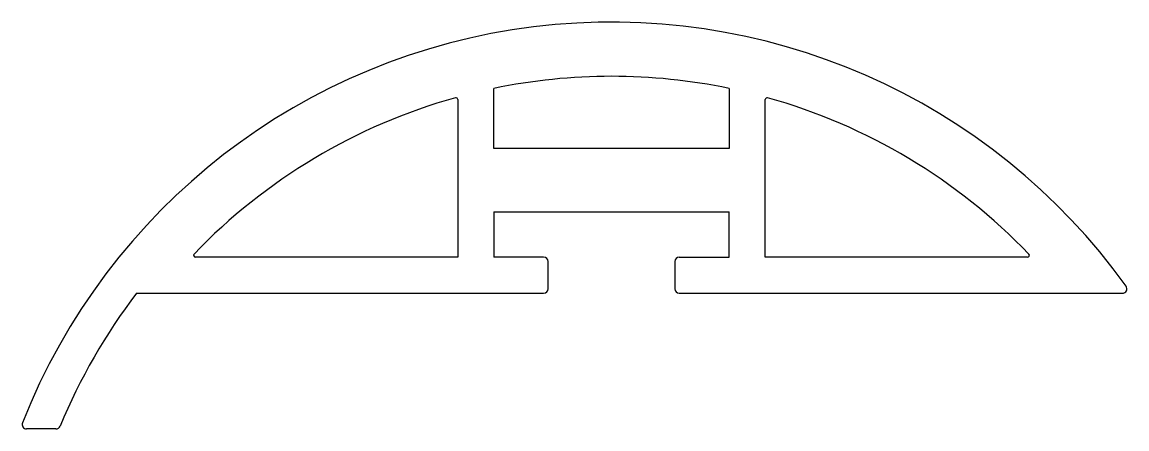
# Model space of a CAD drawing. Extents: x 1540.7 to 1601.8, y 1976.8 to 1999.3.
import ezdxf

# ---------------------------------------------------------------- set-up
doc = ezdxf.new("R2010")
doc.units = 0
doc.layers.get('0').update_dxf_attribs({"linetype": 'CONTINUOUS'})

msp = doc.modelspace()

# ---------------------------------------------------------------- linework, layer by layer
for p, q in [((1566.764, 1992.265), (1566.764, 1995.598)), ((1579.764, 1995.597), (1579.764, 1992.265)), ((1564.764, 1994.984), (1564.764, 1986.266)), ((1581.764, 1986.265), (1581.764, 1994.983)), ((1579.764, 1992.265), (1566.764, 1992.265)), ((1566.764, 1988.765), (1566.764, 1986.265)), ((1566.764, 1988.765), (1579.764, 1988.765)), ((1579.764, 1986.265), (1579.764, 1988.765)), ((1564.764, 1986.266), (1550.261, 1986.268)), ((1569.512, 1986.265), (1566.764, 1986.265)), ((1569.762, 1984.515), (1569.762, 1986.015)), ((1576.762, 1986.015), (1576.762, 1984.515)), ((1577.012, 1986.265), (1579.764, 1986.265)), ((1596.266, 1986.265), (1581.764, 1986.265)), ((1547.013, 1984.265), (1569.512, 1984.265)), ((1577.012, 1984.265), (1601.502, 1984.265)), ((1542.554, 1976.765), (1540.935, 1976.765))]:
    msp.add_line(p, q)
for centre, radius, start, end in [((1573.262, 1964.265), 35, 35.64306, 158.47504), ((1573.262, 1964.265), 32, 78.27728, 101.7168), ((1573.262, 1964.265), 32, 105.637, 136.14022), ((1564.664, 1994.984), 0.1, 0, 105.637), ((1581.864, 1994.983), 0.1, 74.35696, 180), ((1573.262, 1964.265), 32, 43.85137, 74.35696), ((1550.261, 1986.368), 0.1, 136.14022, 269.99018), ((1569.512, 1986.015), 0.25, 0, 90), ((1577.012, 1986.015), 0.25, 90, 180), ((1596.266, 1986.365), 0.1, 270, 43.85137), ((1573.262, 1964.265), 33, 142.6948, 157.45192), ((1569.512, 1984.515), 0.25, 270, 0), ((1577.012, 1984.515), 0.25, 180, 270), ((1601.502, 1984.515), 0.25, 270, 35.64306), ((1540.935, 1977.015), 0.25, 158.47504, 270), ((1542.554, 1977.015), 0.25, 270, 337.45192)]:
    msp.add_arc(centre, radius, start, end)

doc.saveas('drawing.dxf')
